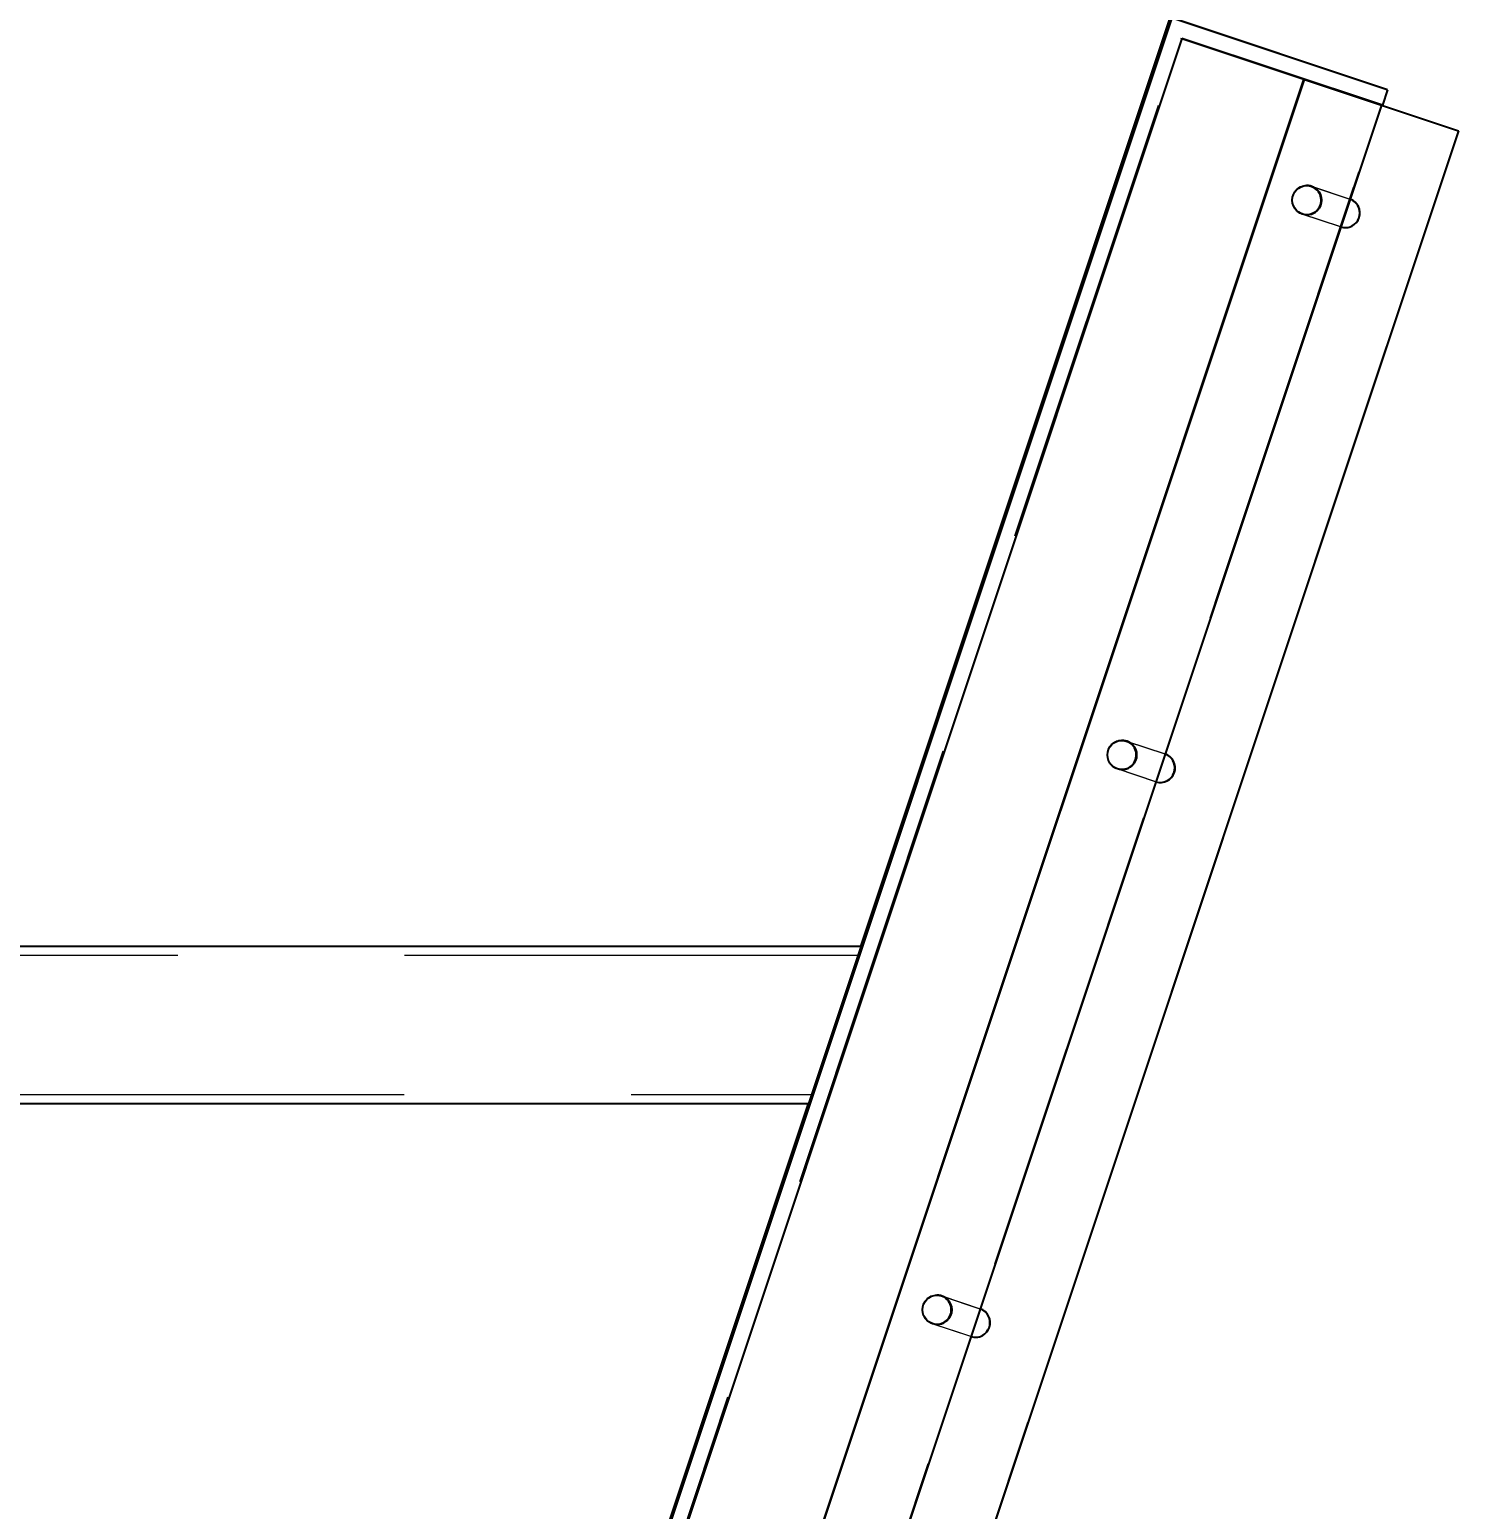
# Model space of a CAD drawing. Header units: millimetres. Extents: x 122 to 2816, y -707 to 556.
# Drawn here: x 672.133 to 676.148, y 295.405 to 299.546 of the extents above; entities that cross this region are included whole.
import ezdxf

# ---------------------------------------------------------------- set-up
doc = ezdxf.new("R2010")
doc.units = ezdxf.units.MM
doc.header["$PDSIZE"] = -1
doc.linetypes.add('HIDDEN', pattern=[1.905, 1.27, -0.635])
doc.layers.add('FORMAT', color=7, linetype='Continuous')
doc.styles.add('SLDTEXTSTYLE7', font='TXT', dxfattribs={"width": 0.75})
doc.dimstyles.new('SLDDIMSTYLE3', dxfattribs={"dimtxt": 1.852083, "dimasz": 1.852083, "dimexe": 0, "dimexo": 0.625, "dimgap": 0.463021, "dimtad": 1, "dimdec": 0, "dimlfac": 110, "dimrnd": 1e-09, "dimzin": 12, "dimtxsty": 'SLDTEXTSTYLE7', "dimsah": 1, "dimcen": 2.5, "dimazin": 3, "dimtfac": 1, "dimtdec": 0, "dimtmove": 0, "dimatfit": 3, "dimfrac": 2, "dimtzin": 12})

# ---------------------------------------------------------------- blocks, each defined once
blk = doc.blocks.new('*D1067')
at = {"layer": 'Defpoints', "color": 0}
for p in [(676.2391, 299.5884), (731.8934, 299.5884), (673.5119, 291.4066)]:
    blk.add_point(p, dxfattribs=at)
at = {"layer": 'FORMAT', "color": 0, "lineweight": -2}
for p, q in [((676.3016, 299.5884), (731.8934, 299.5884)), ((731.8934, 297.7363), (731.8934, 293.2586)), ((673.5744, 291.4066), (731.8934, 291.4066)), ((731.8934, 291.4066), (731.8934, 285.3873))]:
    blk.add_line(p, q, dxfattribs=at)
at = {"layer": 'FORMAT', "color": 0}
for points in [[(731.5847, 297.7363), (732.2021, 297.7363), (731.8934, 299.5884)], [(731.5847, 293.2586), (732.2021, 293.2586), (731.8934, 291.4066)]]:
    blk.add_solid(points, dxfattribs=at)
at = {"layer": 'FORMAT', "color": 0, "insert": (729.5783, 287.4709), "char_height": 1.85208, "attachment_point": 2, "rotation": 90, "style": 'SLDTEXTSTYLE7'}
blk.add_mtext('\\A1;900', dxfattribs=at)

msp = doc.modelspace()

# ---------------------------------------------------------------- linework, layer by layer
at = {"color": 7, "linetype": 'Continuous', "lineweight": 25}
for p, q in [((675.328673, 299.579006), (673.029469, 292.679292)), ((674.458924, 296.980656), (675.324777, 299.579006)), ((675.932388, 299.377822), (675.328673, 299.579006)), ((675.357426, 299.521512), (673.086961, 292.708045)), ((675.69877, 299.40655), (675.357062, 299.520421)), ((675.918018, 299.334699), (675.357426, 299.521512)), ((673.428668, 292.594174), (675.69877, 299.40655)), ((673.42937, 292.59394), (675.699549, 299.40655)), ((673.429557, 292.593878), (675.699757, 299.40655)), ((675.69877, 299.40655), (675.699549, 299.40655)), ((675.699549, 299.40655), (675.699757, 299.40655)), ((675.699757, 299.40655), (675.915369, 299.334699)), ((675.932388, 299.377822), (675.918018, 299.334699)), ((675.915369, 299.334699), (673.645169, 292.522026)), ((675.915348, 299.334636), (676.130774, 299.262847)), ((675.915369, 299.334699), (675.918018, 299.334699)), ((676.130774, 299.262847), (673.860309, 292.44938)), ((675.719698, 299.107573), (675.718919, 299.107573)), ((675.718919, 299.107573), (675.723873, 299.105922)), ((675.202377, 297.555137), (675.201598, 297.555137)), ((675.201598, 297.555137), (675.206552, 297.553486)), ((674.460872, 296.980656), (671.57116, 296.980656)), ((671.57116, 296.541565), (674.314553, 296.541565)), ((673.701579, 294.707928), (674.312605, 296.541565)), ((674.685056, 296.002702), (674.684276, 296.002702)), ((674.684276, 296.002702), (674.689231, 296.001051))]:
    msp.add_line(p, q, dxfattribs=at)
at = {"color": 7, "linetype": 'HIDDEN', "lineweight": 18}
for p, q in [((675.928492, 299.377822), (675.324777, 299.579006)), ((673.083325, 292.708045), (675.35379, 299.521512)), ((675.357062, 299.520421), (675.35379, 299.521512)), ((675.35379, 299.521512), (675.357426, 299.521512)), ((673.629288, 292.478108), (675.928492, 299.377822)), ((675.914382, 299.334699), (675.69877, 299.40655)), ((675.69877, 299.40655), (676.129995, 299.262847)), ((675.699549, 299.40655), (675.915161, 299.334699)), ((675.699549, 299.40655), (675.915348, 299.334636)), ((675.928492, 299.377822), (675.932388, 299.377822)), ((673.643917, 292.521232), (675.914382, 299.334699)), ((675.915161, 299.334699), (673.644697, 292.521232)), ((675.914382, 299.334699), (675.915369, 299.334699)), ((675.915161, 299.334699), (675.915369, 299.334699)), ((676.129995, 299.262847), (673.85953, 292.44938)), ((676.129995, 299.262847), (676.130774, 299.262847)), ((675.705986, 299.109671), (675.705726, 299.109671)), ((675.706765, 299.109671), (675.705986, 299.109671)), ((675.706973, 299.109671), (675.706765, 299.109671)), ((675.719698, 299.107573), (675.827504, 299.071647)), ((675.723873, 299.105922), (675.826725, 299.071647)), ((675.827504, 299.071647), (675.826725, 299.071647)), ((675.826725, 299.071647), (675.82761, 299.071341)), ((675.693832, 299.029951), (675.693053, 299.029951)), ((675.800859, 298.994025), (675.693053, 299.029951)), ((675.801638, 298.994025), (675.693832, 299.029951)), ((675.705726, 299.027853), (675.705986, 299.027853)), ((675.706765, 299.027853), (675.706973, 299.027853)), ((675.801638, 298.994025), (675.800859, 298.994025)), ((675.813792, 298.991927), (675.814571, 298.991927)), ((675.188665, 297.557235), (675.186691, 297.557188)), ((675.188665, 297.557235), (675.188405, 297.557235)), ((675.189444, 297.557235), (675.188665, 297.557235)), ((675.189652, 297.557235), (675.189444, 297.557235)), ((675.202377, 297.555137), (675.310183, 297.519212)), ((675.206552, 297.553486), (675.309404, 297.519212)), ((675.310183, 297.519212), (675.309404, 297.519212)), ((675.309404, 297.519212), (675.310289, 297.518905)), ((675.176511, 297.477515), (675.175732, 297.477515)), ((675.283538, 297.44159), (675.175732, 297.477515)), ((675.284317, 297.44159), (675.176511, 297.477515)), ((675.188405, 297.475417), (675.188665, 297.475417)), ((675.189444, 297.475417), (675.189652, 297.475417)), ((675.284317, 297.44159), (675.283538, 297.44159)), ((675.296471, 297.439492), (675.29725, 297.439492)), ((674.312605, 296.541565), (674.458924, 296.980656)), ((674.452481, 296.955474), (670.0064, 296.955474)), ((670.0064, 296.566747), (674.322945, 296.566747)), ((674.671343, 296.0048), (674.66937, 296.004752)), ((674.671343, 296.0048), (674.671084, 296.0048)), ((674.672123, 296.0048), (674.671343, 296.0048)), ((674.67233, 296.0048), (674.672123, 296.0048)), ((674.685056, 296.002702), (674.792862, 295.966776)), ((674.689231, 296.001051), (674.792083, 295.966776)), ((674.792862, 295.966776), (674.792083, 295.966776)), ((674.792083, 295.966776), (674.792968, 295.96647)), ((674.65919, 295.92508), (674.65841, 295.92508)), ((674.766217, 295.889154), (674.65841, 295.92508)), ((674.766996, 295.889154), (674.65919, 295.92508)), ((674.671084, 295.922982), (674.671343, 295.922982)), ((674.672123, 295.922982), (674.67233, 295.922982)), ((674.766996, 295.889154), (674.766217, 295.889154)), ((674.77915, 295.887056), (674.779929, 295.887056))]:
    msp.add_line(p, q, dxfattribs=at)
at = {"color": 7, "linetype": 'Continuous', "lineweight": 25, "flags": 128}
for points in [[(675.705986, 299.109671), (675.707461, 299.109644), (675.718919, 299.107573)], [(675.706765, 299.109671), (675.70824, 299.109644), (675.719698, 299.107573)], [(675.189444, 297.557235), (675.190919, 297.557209), (675.202377, 297.555137)], [(674.671343, 296.0048), (674.672818, 296.004773), (674.684276, 296.002702)], [(674.672123, 296.0048), (674.673598, 296.004773), (674.685056, 296.002702)]]:
    msp.add_lwpolyline(points, dxfattribs=at)
at = {"color": 7, "linetype": 'HIDDEN', "lineweight": 18, "flags": 128}
for points in [[(675.813792, 298.991927), (675.812317, 298.991954), (675.800859, 298.994025)], [(675.17374, 297.478237), (675.181386, 297.47607), (675.188665, 297.475417)], [(675.296471, 297.439492), (675.294996, 297.439518), (675.283538, 297.44159)], [(674.656419, 295.925801), (674.664065, 295.923634), (674.671343, 295.922982)], [(674.77915, 295.887056), (674.777675, 295.887083), (674.766217, 295.889154)]]:
    msp.add_lwpolyline(points, dxfattribs=at)
at = {"color": 7, "linetype": 'Continuous', "lineweight": 25}
for centre in [(675.706972, 299.068762), (675.189651, 297.516326), (674.67233, 295.963891)]:
    msp.add_circle(centre, 0.040909, dxfattribs=at)
at = {"color": 7, "linetype": 'HIDDEN', "lineweight": 18}
for centre, start, end in [((675.705726, 299.068762), 90.00072, 269.99928), ((675.705986, 299.068762), 90.000818, 251.569478), ((675.706765, 299.068762), 90.00072, 269.99928), ((675.706765, 299.068762), 90.000818, 251.569478), ((675.188405, 297.516326), 90.00072, 269.99928), ((675.188665, 297.516326), 90.000818, 251.569478), ((675.189444, 297.516326), 90.00072, 269.99928), ((675.189444, 297.516326), 90.000818, 251.569478), ((674.671084, 295.963891), 90.00072, 269.99928), ((674.671344, 295.963891), 90.000818, 251.569478), ((674.672123, 295.963891), 90.00072, 269.99928), ((674.672123, 295.963891), 90.000818, 251.569478)]:
    msp.add_arc(centre, 0.040909, start, end, dxfattribs=at)
at = {"color": 7, "linetype": 'Continuous', "lineweight": 25}
for centre, radius, start, end in [((675.705726, 299.068762), 0.040909, 341.569641, 89.999471), ((675.705985, 299.068762), 0.040909, 341.569641, 89.999471), ((675.706764, 299.068762), 0.040909, 341.569827, 89.999285), ((675.705726, 299.068761), 0.040908, 270.000263, 341.570625), ((675.705985, 299.068761), 0.040908, 270.000263, 341.570625), ((675.706765, 299.068761), 0.040908, 270.000215, 341.570672), ((675.814571, 299.032836), 0.040909, 251.570789, 71.569772), ((675.813791, 299.032836), 0.040909, 270.000824, 70.257883), ((675.188404, 297.516327), 0.040909, 341.569641, 89.999471), ((675.189443, 297.516326), 0.040909, 341.569827, 89.999285), ((675.188405, 297.516326), 0.040908, 270.000263, 341.570625), ((675.189444, 297.516326), 0.040908, 270.000215, 341.570672), ((675.29725, 297.480401), 0.040909, 251.570789, 71.569772), ((675.29647, 297.480401), 0.040909, 270.000824, 70.257883), ((674.671083, 295.963891), 0.040909, 341.569641, 89.999471), ((674.671343, 295.963891), 0.040909, 341.569641, 89.999471), ((674.672122, 295.963891), 0.040909, 341.569827, 89.999285), ((674.671084, 295.96389), 0.040908, 270.000263, 341.570625), ((674.671343, 295.96389), 0.040908, 270.000263, 341.570625), ((674.672123, 295.96389), 0.040908, 270.000215, 341.570672), ((674.779929, 295.927965), 0.040909, 251.570789, 71.569772), ((674.779149, 295.927965), 0.040909, 270.000824, 70.257883)]:
    msp.add_arc(centre, radius, start, end, dxfattribs=at)
at = {"color": 7, "linetype": 'HIDDEN', "lineweight": 18}
msp.add_ellipse((674.387713, 296.76111), major_axis=(0.073162, 0.219545), ratio=0.00514315, start_param=0.00171391, end_param=3.14330657, dxfattribs=at)
at = {"color": 7, "linetype": 'Continuous', "lineweight": 25}
msp.add_ellipse((674.387713, 296.76111), major_axis=(0.073162, 0.219545), ratio=0.00514315, start_param=3.14330657, end_param=6.28489922, dxfattribs=at)
at = {"color": 7, "linetype": 'HIDDEN', "lineweight": 18}
msp.add_ellipse((674.387713, 296.76111), major_axis=(0.06477, 0.194363), ratio=0.00514315, dxfattribs=at)

# ---------------------------------------------------------------- dimensions: what is measured, and where the dimension line sits
at = {"layer": 'FORMAT'}
dim = msp.add_linear_dim(base=(731.893394, 299.588383), p1=(673.511862, 291.406565), p2=(676.239135, 299.588383), angle=90, dimstyle='SLDDIMSTYLE3', dxfattribs=at)
dim.commit()
dim.dimension.update_dxf_attribs({"geometry": '*D1067', "text_midpoint": (731.893394, 287.470888), "dimtype": 160})

doc.saveas('drawing.dxf')
